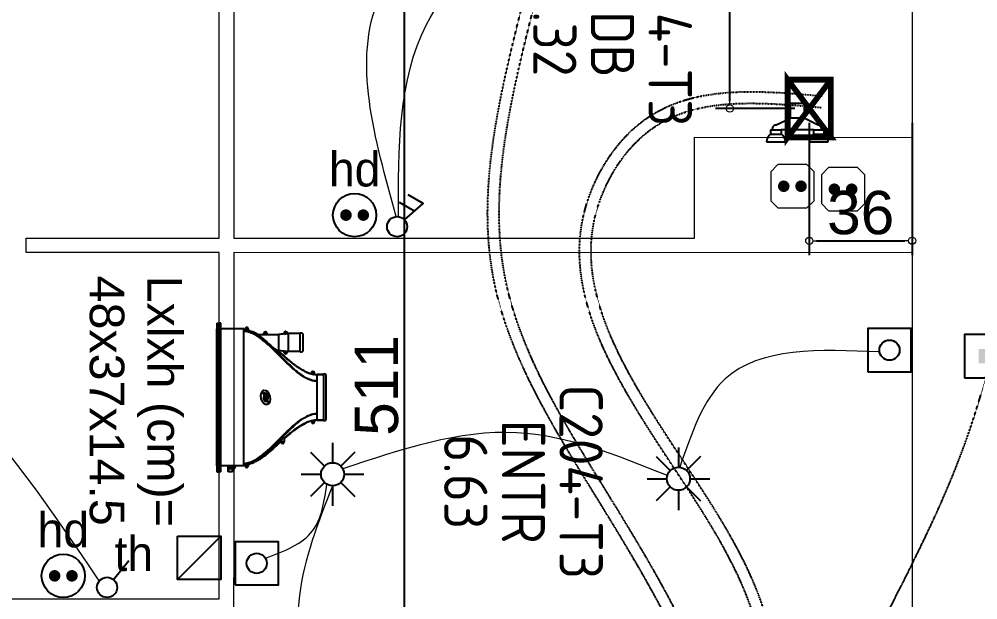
# Model space of a CAD drawing. Header units: millimetres. Extents: x 449410 to 506007, y -379864 to -318775.
# Drawn here: x 464730 to 468054, y -342213 to -340201 of the extents above; entities that cross this region are included whole.
import ezdxf

# ---------------------------------------------------------------- set-up
doc = ezdxf.new("R2010")
doc.units = ezdxf.units.MM
doc.set_wipeout_variables(frame=1)
doc.linetypes.add('prlm_ef', pattern=[0.165, 0.1, -0.065])
doc.layers.add('_GAZELEC-BOITE INCORPO', color=36, linetype='Continuous', lineweight=18)
for name, color, linetype in [('_GAZELEC-EAU CHAUDE', 1, 'Continuous'), ('prlm-CHAUFF', 30, 'Continuous'), ('prlm-EAU-EF', 161, 'Continuous'), ('prlm-ELEC-CFO', 201, 'Continuous'), ('prlm-MOD', 64, 'Continuous')]:
    doc.layers.add(name, color=color, linetype=linetype)
doc.layers.add('prlm-xpoly', color=7, linetype='Continuous', plot=False)
doc.styles.add('Arial', font='arial.ttf')
doc.styles.add('prlm-elec-cfa', font='comic.ttf', dxfattribs={"height": 12})
doc.styles.add('prlm-elec-cfo', font='comic.ttf', dxfattribs={"height": 12})
doc.styles.add('prlm-xpoly', font='isocp.shx', dxfattribs={"height": 15})
doc.styles.get("Standard").update_dxf_attribs({"font": 'arial.ttf'})
doc.dimstyles.new('200', dxfattribs={"dimtxt": 150, "dimasz": 25, "dimexe": 50, "dimexo": 50, "dimgap": 20, "dimtad": 1, "dimdec": 0, "dimlfac": 0.1, "dimdsep": 46, "dimtxsty": 'Arial', "dimblk1": 'DOTBLANK', "dimblk2": 'DOTBLANK', "dimsah": 1, "dimcen": 25, "dimclrd": 5, "dimclre": 5, "dimadec": 0, "dimazin": 0, "dimtfac": 1, "dimtdec": 0, "dimtmove": 0, "dimatfit": 3, "dimldrblk": 'DOTBLANK', "dimfxl": 50, "dimtolj": 1, "dimtzin": 0, "dimarcsym": 0})

# ---------------------------------------------------------------- blocks, each defined once
blk = doc.blocks.new('xi.twintop')
at = {"layer": 'prlm-CHAUFF', "ltscale": 50}
for p, q in [((-8, 35.6), (8, 35.6)), ((-7.9, 36.5), (7.9, 36.5)), ((-7.9, 35.6), (-7.9, 33.5)), ((-7.9, 33.5), (-7.9, 35.6)), ((-5.67, 33.5), (-7.9, 33.5)), ((5.67, 33.5), (-5.67, 33.5)), ((7.9, 33.5), (5.67, 33.5)), ((7.9, 35.6), (7.9, 33.5)), ((7.9, 33.5), (7.9, 35.6)), ((-8.61, 31.95), (-8.61, 32.05)), ((-8.61, 32.05), (-8.51, 32.05)), ((-8.51, 31.95), (-8.61, 31.95)), ((-8.51, 32.16), (-8.41, 32.16)), ((-8.51, 32.05), (-8.51, 32.16)), ((-8.51, 31.84), (-8.51, 31.95)), ((-8.41, 31.84), (-8.51, 31.84)), ((-7.9, 32.5), (-8.46, 32.5)), ((-8.46, 31.5), (-8.16, 31.5)), ((-8.41, 32.16), (-8.41, 32.05)), ((-8.41, 32.05), (-8.3, 32.05)), ((-8.3, 31.95), (-8.41, 31.95)), ((-8.41, 31.95), (-8.41, 31.84)), ((-8.3, 32.05), (-8.3, 31.95)), ((-8.16, 31.5), (-7.95, 32.18)), ((-7.9, 32.5), (-7.95, 32.18)), ((7.95, 32.18), (7.9, 32.5)), ((7.9, 32.5), (8.46, 32.5)), ((8.16, 31.5), (7.95, 32.18)), ((8.46, 31.5), (8.16, 31.5)), ((8.3, 31.95), (8.3, 32.05)), ((8.3, 32.05), (8.41, 32.05)), ((8.41, 31.95), (8.3, 31.95)), ((8.41, 32.16), (8.51, 32.16)), ((8.41, 32.05), (8.41, 32.16)), ((8.41, 31.84), (8.41, 31.95)), ((8.51, 31.84), (8.41, 31.84)), ((8.51, 32.16), (8.51, 32.05)), ((8.51, 32.05), (8.61, 32.05)), ((8.61, 31.95), (8.51, 31.95)), ((8.51, 31.95), (8.51, 31.84)), ((8.61, 32.05), (8.61, 31.95)), ((-15.75, 27.6), (-22.25, 27.6)), ((-22.15, 28.5), (-15.85, 28.5)), ((-22.15, 27.6), (-22.15, 23.5)), ((-22.15, 27.6), (-22.15, 23.5)), ((-15.85, 27.6), (-15.85, 23.5)), ((-15.85, 27.6), (-15.85, 23.5)), ((-9.41, 28.48), (-9.41, 28.48)), ((9.12, 29.02), (9.09, 29.02)), ((9.41, 28.48), (9.38, 28.48)), ((-15.85, 23.5), (-22.15, 23.5)), ((-22.56, 22.55), (-22.45, 22.55)), ((-22.56, 22.45), (-22.56, 22.55)), ((-22.45, 22.45), (-22.56, 22.45)), ((-22.45, 22.66), (-22.35, 22.66)), ((-22.45, 22.55), (-22.45, 22.66)), ((-22.45, 22.34), (-22.45, 22.45)), ((-22.35, 22.34), (-22.45, 22.34)), ((-22.4, 23), (-21.97, 23)), ((-21.85, 22), (-22.4, 22)), ((-22.35, 22.66), (-22.35, 22.55)), ((-22.35, 22.55), (-22.24, 22.55)), ((-22.24, 22.45), (-22.35, 22.45)), ((-22.35, 22.45), (-22.35, 22.34)), ((-22.24, 22.55), (-22.24, 22.45)), ((-21.97, 23), (-21.85, 22.06)), ((-21.85, 22.06), (-21.85, 22)), ((-21.8, 20), (-16.2, 20)), ((-21.8, 16), (-21.8, 20)), ((-21.8, 16), (-21.8, 20)), ((-16.2, 19.84), (-14.13, 22)), ((-14.13, 22), (-16.2, 19.84)), ((-16.2, 19.84), (-16.2, 20)), ((-16.2, 19.84), (-16.2, 20)), ((-16.15, 22.06), (-16.03, 23)), ((-16.15, 22), (-16.15, 22.06)), ((-15.6, 22), (-16.15, 22)), ((-16.03, 23), (-15.6, 23)), ((-15.76, 22.45), (-15.76, 22.55)), ((-15.76, 22.55), (-15.65, 22.55)), ((-15.65, 22.45), (-15.76, 22.45)), ((-15.65, 22.66), (-15.55, 22.66)), ((-15.65, 22.55), (-15.65, 22.66)), ((-15.65, 22.34), (-15.65, 22.45)), ((-15.55, 22.34), (-15.65, 22.34)), ((-15.55, 22.66), (-15.55, 22.55)), ((-15.55, 22.55), (-15.44, 22.55)), ((-15.55, 22.45), (-15.55, 22.34)), ((-15.44, 22.45), (-15.55, 22.45)), ((-15.44, 22.55), (-15.44, 22.45)), ((14.83, 21), (13.83, 22)), ((13.83, 22), (15.44, 22)), ((15.44, 21), (14.83, 21)), ((15.28, 21.45), (15.28, 21.55)), ((15.28, 21.55), (15.39, 21.55)), ((15.39, 21.45), (15.28, 21.45)), ((15.39, 21.66), (15.49, 21.66)), ((15.39, 21.55), (15.39, 21.66)), ((15.39, 21.34), (15.39, 21.45)), ((15.49, 21.34), (15.39, 21.34)), ((15.49, 21.66), (15.49, 21.55)), ((15.49, 21.55), (15.6, 21.55)), ((15.49, 21.45), (15.49, 21.34)), ((15.6, 21.45), (15.49, 21.45)), ((15.6, 21.55), (15.6, 21.45)), ((-22.36, 15.45), (-22.36, 15.55)), ((-22.36, 15.55), (-22.25, 15.55)), ((-22.25, 15.45), (-22.36, 15.45)), ((-22.25, 15.66), (-22.15, 15.66)), ((-22.25, 15.55), (-22.25, 15.66)), ((-22.25, 15.34), (-22.25, 15.45)), ((-22.15, 15.34), (-22.25, 15.34)), ((-22.2, 16), (-21.65, 16)), ((-21.65, 15), (-22.2, 15)), ((-22.15, 15.66), (-22.15, 15.55)), ((-22.15, 15.55), (-22.04, 15.55)), ((-22.15, 15.45), (-22.15, 15.34)), ((-22.04, 15.45), (-22.15, 15.45)), ((-22.04, 15.55), (-22.04, 15.45)), ((-21.8, 12.88), (-21.8, 15)), ((-21.8, 12.88), (-21.8, 15)), ((-21.65, 16), (-21.65, 15)), ((-23.96, 8.95), (-23.96, 9.05)), ((-23.96, 9.05), (-23.85, 9.05)), ((-23.85, 8.95), (-23.96, 8.95)), ((-23.85, 9.16), (-23.75, 9.16)), ((-23.85, 9.05), (-23.85, 9.16)), ((-23.85, 8.84), (-23.85, 8.95)), ((-23.75, 8.84), (-23.85, 8.84)), ((-23.8, 9.5), (-23.19, 9.5)), ((-23.36, 8.5), (-23.8, 8.5)), ((-23.75, 9.16), (-23.75, 9.05)), ((-23.75, 9.05), (-23.64, 9.05)), ((-23.75, 8.95), (-23.75, 8.84)), ((-23.64, 8.95), (-23.75, 8.95)), ((23.7, 8), (-23.7, 8)), ((-23.7, 8), (-23.7, 0)), ((-23.64, 9.05), (-23.64, 8.95)), ((-23.36, 8.42), (-23.36, 8.5)), ((23.19, 9.5), (23.8, 9.5)), ((23.36, 8.42), (23.36, 8.5)), ((23.8, 8.5), (23.36, 8.5)), ((23.64, 8.95), (23.64, 9.05)), ((23.64, 9.05), (23.75, 9.05)), ((23.75, 8.95), (23.64, 8.95)), ((23.7, 8), (23.7, 0)), ((23.75, 9.16), (23.85, 9.16)), ((23.75, 9.05), (23.75, 9.16)), ((23.75, 8.84), (23.75, 8.95)), ((23.85, 8.84), (23.75, 8.84)), ((23.85, 9.16), (23.85, 9.05)), ((23.85, 9.05), (23.96, 9.05)), ((23.85, 8.95), (23.85, 8.84)), ((23.96, 8.95), (23.85, 8.95)), ((23.96, 9.05), (23.96, 8.95)), ((24.18, 4.47), (23.7, 4.81)), ((24.06, 4.42), (23.7, 4.66)), ((24.06, 2.6), (24.06, 4.42)), ((24.64, 4.04), (24.06, 4.42)), ((24.2, 4.46), (24.18, 4.47)), ((24.54, 4.24), (24.2, 4.46)), ((24.35, 4.85), (24.33, 4.89)), ((24.35, 4.36), (24.35, 4.85)), ((24.35, 4.85), (24.36, 4.85)), ((24.41, 4.79), (24.43, 4.83)), ((24.41, 4.79), (24.41, 4.32)), ((25.01, 4.43), (24.41, 4.79)), ((24.43, 4.83), (25.04, 4.47)), ((24.64, 4.04), (24.72, 4.01)), ((24.64, 2.6), (24.64, 4.04)), ((24.72, 4.01), (24.72, 2.65)), ((25.04, 4.47), (25.01, 4.43)), ((25.01, 4.25), (25.01, 4.43)), ((25.02, 4.42), (25.01, 4.43)), ((25.06, 4.46), (25.02, 4.42)), ((25.02, 4.42), (25.02, 4.25)), ((25.28, 4.25), (25.02, 4.42)), ((25.04, 4.47), (25.06, 4.46)), ((25.06, 4.46), (25.39, 4.24)), ((25.71, 2.65), (25.71, 4.01)), ((-25.75, 0), (-25.75, -0.73)), ((25.75, 0), (-25.75, 0)), ((23.7, 2.6), (24.06, 2.6)), ((23.7, 2.57), (23.73, 2.6)), ((23.79, 2.6), (23.88, 2.51)), ((23.88, 2.51), (23.97, 2.6)), ((24.04, 2.6), (24.13, 2.51)), ((24.64, 2.6), (24.06, 2.6)), ((24.13, 2.51), (24.22, 2.6)), ((24.18, 2.56), (24.24, 2.51)), ((24.24, 2.51), (24.3, 2.58)), ((24.28, 2.6), (24.37, 2.51)), ((24.37, 2.51), (24.46, 2.6)), ((24.42, 2.57), (24.48, 2.51)), ((24.48, 2.51), (24.56, 2.58)), ((24.54, 2.6), (24.63, 2.51)), ((24.63, 2.51), (24.72, 2.6)), ((24.72, 2.65), (24.64, 2.6)), ((24.64, 2.6), (24.64, 2.6)), ((25.66, 2.6), (24.64, 2.6)), ((24.7, 2.58), (24.77, 2.51)), ((24.72, 2.65), (25.71, 2.65)), ((24.73, 2.6), (24.82, 2.51)), ((24.77, 2.51), (24.79, 2.53)), ((24.82, 2.51), (24.91, 2.6)), ((24.9, 2.59), (24.98, 2.51)), ((24.98, 2.51), (25.07, 2.6)), ((25.02, 2.54), (25.05, 2.51)), ((25.05, 2.51), (25.09, 2.55)), ((25.06, 2.58), (25.13, 2.51)), ((25.13, 2.51), (25.22, 2.6)), ((25.19, 2.57), (25.25, 2.51)), ((25.25, 2.51), (25.34, 2.6)), ((25.27, 2.53), (25.29, 2.51)), ((25.29, 2.51), (25.32, 2.54)), ((25.31, 2.56), (25.36, 2.51)), ((25.36, 2.51), (25.45, 2.6)), ((25.4, 2.55), (25.44, 2.51)), ((25.44, 2.51), (25.53, 2.6)), ((25.48, 2.54), (25.51, 2.51)), ((25.51, 2.51), (25.6, 2.6)), ((25.53, 2.53), (25.55, 2.51)), ((25.55, 2.51), (25.64, 2.6)), ((25.71, 2.65), (25.66, 2.6)), ((25.66, 2.6), (25.66, 2.6)), ((25.75, 0), (25.75, -0.73)), ((-25.75, -0.81), (-25.75, -0.73)), ((-25.75, -0.73), (25.75, -0.73)), ((-25.75, -1.3), (-25.75, -0.81)), ((25.75, -0.81), (-25.75, -0.81)), ((-25.75, -1.3), (25.75, -1.3)), ((23.75, -0.99), (-23.75, -0.99)), ((-23.75, -1.06), (-23.75, -0.99)), ((-23.55, -0.99), (-23.75, -1.06)), ((-23.75, -1.06), (23.75, -1.06)), ((23.75, -1.11), (-23.75, -1.11)), ((-23.75, -1.16), (-23.75, -1.11)), ((-23.59, -1.11), (-23.75, -1.16)), ((-23.75, -1.16), (23.75, -1.16)), ((23.75, -1.2), (-23.75, -1.2)), ((-23.75, -1.23), (-23.75, -1.2)), ((-23.64, -1.2), (-23.75, -1.23)), ((-23.75, -1.23), (23.75, -1.23)), ((23.75, -1.26), (-23.75, -1.26)), ((-23.75, -1.28), (-23.75, -1.26)), ((-23.68, -1.26), (-23.75, -1.28)), ((-23.75, -1.28), (23.75, -1.28)), ((23.75, -1.29), (-23.75, -1.29)), ((-23.75, -1.3), (-23.75, -1.29)), ((-23.73, -1.29), (-23.75, -1.3)), ((-23.75, -1.3), (23.75, -1.3)), ((23.75, -1.06), (23.55, -0.99)), ((23.75, -1.16), (23.59, -1.11)), ((23.75, -1.23), (23.64, -1.2)), ((23.75, -1.28), (23.68, -1.26)), ((23.75, -1.3), (23.73, -1.29)), ((23.75, -0.99), (23.75, -1.06)), ((23.75, -1.11), (23.75, -1.16)), ((23.75, -1.2), (23.75, -1.23)), ((23.75, -1.26), (23.75, -1.28)), ((23.75, -1.29), (23.75, -1.3)), ((25.75, -0.73), (25.75, -0.81)), ((25.75, -1.3), (25.75, -0.81))]:
    blk.add_line(p, q, dxfattribs=at)
for centre, radius in [((-8.46, 32), 0.3), ((-8.46, 32), 0.25), ((8.46, 32), 0.3), ((8.46, 32), 0.25), ((-22.4, 22.5), 0.3), ((-22.4, 22.5), 0.25), ((-15.6, 22.5), 0.3), ((-15.6, 22.5), 0.25), ((15.44, 21.5), 0.3), ((15.44, 21.5), 0.25), ((-22.2, 15.5), 0.3), ((-22.2, 15.5), 0.25), ((-23.8, 9), 0.3), ((-23.8, 9), 0.25), ((23.8, 9), 0.3), ((23.8, 9), 0.25)]:
    blk.add_circle(centre, radius, dxfattribs=at)
for centre, radius, start, end in [((-6.01, 35.83), 2, 160.5755, 186.7441), ((-6.01, 35.83), 2, 160.5755, 186.7441), ((-15.67, 33.51), 7.77, 352.5456, 359.9423), ((-15.72, 33.51), 7.82, 352.5763, 359.9264), ((-15.07, 33.49), 7.17, 353.9053, 0.1157), ((15.11, 33.49), 7.25, 179.9215, 187.8382), ((6.01, 35.83), 2, 353.2559, 19.4245), ((6.01, 35.83), 2, 353.2559, 19.4245), ((15.67, 33.51), 7.77, 180.0577, 187.4544), ((15.72, 33.51), 7.82, 180.0736, 187.4237), ((-19.51, 34.47), 11.74, 332.3321, 345.441), ((-19.16, 34.32), 11.35, 332.1374, 345.6929), ((-8.46, 32), 0.5, 90, 270), ((-15.07, 33.49), 7.17, 352.0923, 353.5448), ((21.1, 34.98), 13.43, 192.9954, 216.0824), ((19.16, 34.32), 11.35, 194.4106, 207.8626), ((8.46, 32), 0.5, 270, 90), ((-20.26, 27.83), 2, 160.5755, 186.7441), ((-20.26, 27.83), 2, 160.5755, 186.7441), ((-17.74, 27.83), 2, 353.2559, 19.4245), ((-17.74, 27.83), 2, 353.2559, 19.4245), ((-43.13, 48.06), 39, 319.3887, 329.86), ((-43.13, 48.06), 39, 319.3887, 329.8601), ((-26.92, 38.17), 20.01, 331.0483, 332.7983), ((-26.92, 38.17), 20.01, 331.0482, 332.7982), ((26.92, 38.17), 20.01, 207.2018, 208.9518), ((43.13, 48.06), 39, 210.1399, 220.6113), ((43.13, 48.06), 39, 212.5506, 220.6113), ((-22.4, 22.5), 0.5, 90, 270), ((-15.6, 22.5), 0.5, 270, 90), ((-22.51, 30.1), 11.66, 315.9701, 320.4245), ((-22.76, 30.33), 11.99, 316.0326, 320.3619), ((22.51, 30.1), 11.66, 219.5755, 224.0299), ((22.76, 30.33), 11.99, 219.6381, 223.9674), ((15.44, 21.5), 0.5, 270, 90), ((-44.74, 40.05), 35.1, 315.7111, 319.5265), ((-22.2, 15.5), 0.5, 90, 270), ((-2.48, -0.77), 23.65, 136.4099, 144.7501), ((-11.41, 6.64), 12.12, 163.7263, 166.3852), ((-23.8, 9), 0.5, 90, 270), ((23.8, 9), 0.5, 270, 90), ((17.64, -7.23), 13.85, 61.9182, 64.0515), ((17.76, -6.88), 13.43, 62.115, 63.7632), ((18.29, -6.04), 12.5, 61.3177, 61.5903), ((24.75, 5.45), 0.703, 233.033, 242.9325), ((24.72, 5.11), 0.448, 214.6713, 225.4982), ((25.88, 4.92), 0.836, 234.1326, 239.2425), ((18.29, -6.04), 12.5, 53.7494, 55.0637)]:
    blk.add_arc(centre, radius, start, end, dxfattribs=at)
blk.add_ellipse((0, 15.55), major_axis=(2.49, 0.57), ratio=0.600775, dxfattribs=at)
for points, knots in [([(-5.67, 33.5), (-5.67, 33.33), (-5.68, 33.16), (-5.7, 32.82), (-5.72, 32.65), (-5.8, 32.15), (-5.87, 31.82), (-6.05, 31.16), (-6.16, 30.84), (-6.41, 30.21), (-6.55, 29.9), (-7, 29), (-7.34, 28.43), (-8.08, 27.34), (-8.47, 26.81), (-9.69, 25.27), (-10.57, 24.3), (-12.38, 22.39), (-13.32, 21.46), (-15.19, 19.6), (-16.12, 18.67), (-17.95, 16.77), (-18.84, 15.8), (-20.08, 14.27), (-20.47, 13.75), (-21.03, 12.94), (-21.21, 12.66), (-21.55, 12.09), (-21.72, 11.8), (-22.17, 10.91), (-22.43, 10.31), (-22.7, 9.36), (-22.77, 9.03), (-22.86, 8.47), (-22.88, 8.24), (-22.89, 8)], [0, 0, 0, 0, 0.015625, 0.015625, 0.03125, 0.03125, 0.0625, 0.0625, 0.09375, 0.09375, 0.125, 0.125, 0.1875, 0.1875, 0.25, 0.25, 0.375, 0.375, 0.5, 0.5, 0.625, 0.625, 0.75, 0.75, 0.8125, 0.8125, 0.84375, 0.84375, 0.875, 0.875, 0.9375, 0.9375, 0.96875, 0.96875, 0.9907189, 0.9907189, 0.9907189, 0.9907189]), ([(-18.04, 17.26), (-16.85, 18.51), (-15.59, 19.7), (-13.1, 22.1), (-11.85, 23.3), (-10.07, 25.17), (-9.49, 25.81), (-8.39, 27.13), (-7.87, 27.82), (-7.16, 28.91), (-6.93, 29.29), (-6.52, 30.07), (-6.33, 30.48), (-6.02, 31.31), (-5.89, 31.74), (-5.76, 32.39), (-5.73, 32.61), (-5.69, 32.95), (-5.69, 33.06), (-5.67, 33.28), (-5.67, 33.39), (-5.67, 33.5)], [0, 0, 0, 0, 0.25, 0.25, 0.5, 0.5, 0.625, 0.625, 0.75, 0.75, 0.8125, 0.8125, 0.875, 0.875, 0.9375, 0.9375, 0.96875, 0.96875, 0.984375, 0.984375, 1, 1, 1, 1]), ([(5.67, 33.5), (5.67, 33.33), (5.68, 33.16), (5.71, 32.81), (5.73, 32.64), (5.81, 32.14), (5.88, 31.8), (6.08, 31.14), (6.2, 30.82), (6.47, 30.19), (6.62, 29.88), (7.1, 28.98), (7.46, 28.42), (8.23, 27.34), (8.65, 26.82), (9.93, 25.3), (10.84, 24.34), (12.72, 22.46), (13.69, 21.54), (15.61, 19.69), (16.57, 18.77), (18.43, 16.87), (19.34, 15.9), (20.59, 14.36), (20.99, 13.83), (21.55, 13), (21.73, 12.72), (22.07, 12.15), (22.24, 11.85), (22.69, 10.95), (22.94, 10.33), (23.21, 9.37), (23.28, 9.05), (23.36, 8.48), (23.38, 8.24), (23.39, 8)], [0, 0, 0, 0, 0.015625, 0.015625, 0.03125, 0.03125, 0.0625, 0.0625, 0.09375, 0.09375, 0.125, 0.125, 0.1875, 0.1875, 0.25, 0.25, 0.375, 0.375, 0.5, 0.5, 0.625, 0.625, 0.75, 0.75, 0.8125, 0.8125, 0.84375, 0.84375, 0.875, 0.875, 0.9375, 0.9375, 0.96875, 0.96875, 0.9908046, 0.9908046, 0.9908046, 0.9908046]), ([(22.89, 8), (22.88, 8.24), (22.86, 8.47), (22.77, 9.03), (22.7, 9.36), (22.43, 10.31), (22.17, 10.91), (21.72, 11.8), (21.55, 12.09), (21.21, 12.66), (21.03, 12.94), (20.47, 13.75), (20.08, 14.27), (18.84, 15.8), (17.95, 16.77), (16.12, 18.67), (15.18, 19.6), (13.32, 21.46), (12.38, 22.39), (10.57, 24.3), (9.69, 25.27), (8.47, 26.81), (8.08, 27.34), (7.34, 28.43), (7, 29), (6.55, 29.9), (6.41, 30.21), (6.16, 30.84), (6.05, 31.16), (5.87, 31.82), (5.79, 32.15), (5.72, 32.65), (5.7, 32.82), (5.68, 33.16), (5.67, 33.33), (5.67, 33.5)], [0.0092808, 0.0092808, 0.0092808, 0.0092808, 0.03125, 0.03125, 0.0625, 0.0625, 0.125, 0.125, 0.15625, 0.15625, 0.1875, 0.1875, 0.25, 0.25, 0.375, 0.375, 0.5, 0.5, 0.625, 0.625, 0.75, 0.75, 0.8125, 0.8125, 0.875, 0.875, 0.90625, 0.90625, 0.9375, 0.9375, 0.96875, 0.96875, 0.984375, 0.984375, 1, 1, 1, 1]), ([(-8.9, 29.46), (-9.06, 29.12), (-9.43, 28.41), (-10.08, 27.35), (-10.83, 26.27), (-11.65, 25.18), (-12.54, 24.1), (-13.65, 22.81), (-14.86, 21.46), (-15.81, 20.43), (-16.2, 20)], [0.1568082, 0.1568082, 0.1568082, 0.1568082, 0.2305418, 0.3149874, 0.4025619, 0.4929385, 0.5856877, 0.6803551, 0.8317746, 0.9509578, 0.9509578, 0.9509578, 0.9509578]), ([(14.38, 22), (14.06, 22.36), (13.37, 23.14), (12.33, 24.35), (11.38, 25.54), (10.58, 26.62), (9.93, 27.59), (9.37, 28.52), (9.05, 29.15), (8.91, 29.44)], [0.5730592, 0.5730592, 0.5730592, 0.5730592, 0.626259, 0.6884084, 0.7489718, 0.7930827, 0.8358988, 0.8773199, 0.9123747, 0.9123747, 0.9123747, 0.9123747]), ([(23.19, 9.5), (23.12, 9.79), (23.04, 10.07), (22.86, 10.64), (22.75, 10.92), (22.41, 11.74), (22.14, 12.27), (21.56, 13.3), (21.24, 13.8), (20.57, 14.77), (20.21, 15.25), (19.11, 16.65), (18.33, 17.54), (16.73, 19.29), (15.91, 20.15), (15.09, 21)], [0, 0, 0, 0, 0.0625, 0.0625, 0.125, 0.125, 0.25, 0.25, 0.375, 0.375, 0.5, 0.5, 0.75, 0.75, 1, 1, 1, 1]), ([(21.4, 13.55), (21.3, 13.71), (20.98, 14.2), (20.41, 15.02), (19.67, 15.99), (18.88, 16.96), (17.95, 18.04), (16.9, 19.22), (15.98, 20.24), (15.44, 20.84), (15.29, 21)], [0.1694223, 0.1694223, 0.1694223, 0.1694223, 0.1906001, 0.2339285, 0.2787061, 0.3247019, 0.3716424, 0.4351709, 0.4991397, 0.523565, 0.523565, 0.523565, 0.523565]), ([(-18.04, 17.26), (-17.81, 17.52), (-17.58, 17.79), (-17.17, 18.3), (-16.98, 18.55), (-16.64, 19.03), (-16.49, 19.25), (-16.32, 19.53), (-16.28, 19.62), (-16.22, 19.76), (-16.2, 19.81), (-16.2, 19.84)], [0, 0, 0, 0, 0.25, 0.25, 0.5, 0.5, 0.75, 0.75, 0.875, 0.875, 1, 1, 1, 1]), ([(-23.39, 8), (-23.38, 8.28), (-23.35, 8.55), (-23.25, 9.19), (-23.16, 9.55), (-22.84, 10.61), (-22.54, 11.29), (-21.83, 12.6), (-21.42, 13.22), (-20.56, 14.41), (-20.09, 14.98), (-19.62, 15.54)], [0.0331631, 0.0331631, 0.0331631, 0.0331631, 0.125, 0.125, 0.25, 0.25, 0.5, 0.5, 0.75, 0.75, 1, 1, 1, 1]), ([(-1.94, 14.63), (-1.21, 15.35), (-0.84, 15.44), (-0.45, 15.4), (0.16, 15.33), (0.81, 14.93), (1.54, 15.51)], [0, 0, 0, 0, 0.389075, 0.389075, 0.389075, 1, 1, 1, 1]), ([(-1.63, 15.67), (-0.9, 16.39), (-0.53, 16.49), (-0.14, 16.44), (0.47, 16.38), (1.12, 15.98), (1.85, 16.55)], [0, 0, 0, 0, 0.389075, 0.389075, 0.389075, 1, 1, 1, 1]), ([(-23.19, 9.5), (-23.12, 9.8), (-23.04, 10.09), (-22.9, 10.53), (-22.84, 10.67), (-22.74, 10.96), (-22.68, 11.1), (-22.5, 11.53), (-22.37, 11.8), (-22.1, 12.35), (-21.95, 12.61), (-21.8, 12.88)], [0, 0, 0, 0, 0.25, 0.25, 0.375, 0.375, 0.5, 0.5, 0.75, 0.75, 1, 1, 1, 1]), ([(-21.8, 12.88), (-21.96, 12.6), (-22.11, 12.32), (-22.4, 11.74), (-22.54, 11.45), (-22.78, 10.85), (-22.89, 10.55), (-23.01, 10.17), (-23.03, 10.1), (-23.05, 10.03)], [0, 0, 0, 0, 0.25, 0.25, 0.5, 0.5, 0.75, 0.75, 0.8062429, 0.8062429, 0.8062429, 0.8062429]), ([(24.24, 4.96), (24.23, 4.96), (24.23, 4.96), (24.22, 4.97), (24.2, 4.97), (24.19, 4.97), (24.18, 4.98), (24.16, 4.98), (24.15, 4.98), (24.13, 4.99), (24.11, 4.99), (24.09, 4.99), (24.08, 4.99), (24.05, 4.99), (24.02, 4.99), (23.98, 4.99), (23.93, 4.98), (23.89, 4.98), (23.84, 4.97), (23.78, 4.96), (23.74, 4.95), (23.71, 4.95), (23.7, 4.94)], [0.1059402, 0.1059402, 0.1059402, 0.1059402, 0.1359504, 0.1694868, 0.202886, 0.2361704, 0.2693627, 0.3024859, 0.3355633, 0.3686184, 0.401675, 0.434757, 0.4678887, 0.5010941, 0.5629781, 0.6246926, 0.6863942, 0.7482374, 0.8103737, 0.8729511, 0.9361135, 0.9654522, 0.9654522, 0.9654522, 0.9654522]), ([(23.7, 4.91), (23.71, 4.91), (23.72, 4.91), (23.74, 4.92), (23.78, 4.92), (23.81, 4.93), (23.83, 4.93), (23.86, 4.94), (23.89, 4.94), (23.92, 4.95), (23.94, 4.95), (23.97, 4.95), (23.99, 4.96), (24.02, 4.96), (24.04, 4.96), (24.06, 4.96), (24.08, 4.96), (24.11, 4.96), (24.14, 4.96), (24.18, 4.96), (24.21, 4.95), (24.24, 4.95), (24.26, 4.94), (24.28, 4.93), (24.3, 4.92), (24.32, 4.91), (24.33, 4.9), (24.33, 4.89)], [0.053874, 0.053874, 0.053874, 0.053874, 0.0607104, 0.0907643, 0.1206402, 0.1503557, 0.1799287, 0.2093776, 0.238721, 0.2679778, 0.2971672, 0.3263086, 0.3554219, 0.3845269, 0.4136437, 0.4427926, 0.4719939, 0.5012681, 0.5562327, 0.6110034, 0.6657154, 0.7205017, 0.7754929, 0.8308166, 0.8865967, 0.9429527, 1, 1, 1, 1]), ([(24.35, 4.85), (24.35, 4.86), (24.35, 4.86), (24.34, 4.87), (24.33, 4.88), (24.32, 4.88), (24.31, 4.89), (24.3, 4.89), (24.29, 4.9), (24.28, 4.9), (24.26, 4.91), (24.25, 4.91), (24.23, 4.91), (24.22, 4.92), (24.2, 4.92), (24.18, 4.92), (24.17, 4.92), (24.15, 4.92), (24.12, 4.92), (24.09, 4.92), (24.05, 4.92), (24, 4.92), (23.95, 4.91), (23.9, 4.9), (23.85, 4.89), (23.79, 4.88), (23.74, 4.87), (23.71, 4.86), (23.7, 4.86)], [0, 0, 0, 0, 0.0300773, 0.0600539, 0.0899314, 0.1197114, 0.1493956, 0.1789856, 0.2084831, 0.2378898, 0.2672073, 0.2964374, 0.3255817, 0.3546421, 0.3836203, 0.4125181, 0.4413372, 0.4700795, 0.4987468, 0.5532579, 0.6080368, 0.6630958, 0.7184471, 0.7741027, 0.8300742, 0.8863734, 0.9430116, 0.9677174, 0.9677174, 0.9677174, 0.9677174]), ([(24.65, 4.2), (24.65, 4.2), (24.64, 4.2), (24.64, 4.2), (24.63, 4.2), (24.63, 4.2), (24.62, 4.2), (24.61, 4.21), (24.6, 4.21), (24.59, 4.21), (24.58, 4.22), (24.55, 4.23), (24.54, 4.24), (24.54, 4.24)], [0, 0, 0, 0, 0.061789, 0.122374, 0.182441, 0.242697, 0.303842, 0.366548, 0.43144, 0.49908, 0.668346, 0.832646, 1, 1, 1, 1]), ([(25.45, 4.21), (25.44, 4.21), (25.44, 4.22), (25.43, 4.22), (25.41, 4.23), (25.4, 4.23), (25.39, 4.24), (25.37, 4.24), (25.36, 4.25), (25.34, 4.25), (25.32, 4.25), (25.3, 4.26), (25.29, 4.26), (25.27, 4.26), (25.24, 4.26), (25.22, 4.26), (25.2, 4.26), (25.17, 4.26), (25.13, 4.26), (25.08, 4.26), (25.03, 4.26), (24.97, 4.25), (24.91, 4.24), (24.85, 4.24), (24.79, 4.23), (24.72, 4.21), (24.67, 4.21), (24.65, 4.2)], [0.0304712, 0.0304712, 0.0304712, 0.0304712, 0.0599457, 0.0897682, 0.1195016, 0.1491541, 0.1787343, 0.2082505, 0.2377114, 0.2671256, 0.2965018, 0.3258487, 0.355175, 0.3844897, 0.4138015, 0.4431194, 0.4724522, 0.5018089, 0.5568669, 0.611863, 0.6668562, 0.7219052, 0.7770682, 0.8324028, 0.8879658, 0.9438132, 1, 1, 1, 1]), ([(25.71, 4.01), (25.69, 4.04), (25.65, 4.06), (25.55, 4.09), (25.48, 4.1), (25.35, 4.1), (25.31, 4.1), (25.21, 4.09), (25.16, 4.09), (24.98, 4.06), (24.86, 4.04), (24.72, 4.01)], [0, 0, 0, 0, 0.25, 0.25, 0.5, 0.5, 0.625, 0.625, 0.75, 0.75, 1, 1, 1, 1])]:
    blk.add_open_spline(points, degree=3, knots=knots, dxfattribs=at)
for points in [[(-22.15, 23.5), (-22.15, 23.33), (-22.14, 23.17), (-22.13, 23)], [(-22.15, 23.5), (-22.15, 23.33), (-22.14, 23.17), (-22.13, 23)], [(-15.85, 23.5), (-15.85, 23.33), (-15.86, 23.17), (-15.87, 23)], [(-15.85, 23.5), (-15.85, 23.33), (-15.86, 23.17), (-15.87, 23)], [(-22.01, 22), (-21.91, 21.33), (-21.8, 20.67), (-21.8, 20)], [(-22.01, 22), (-21.91, 21.33), (-21.8, 20.67), (-21.8, 20)], [(-15.99, 22), (-16.09, 21.33), (-16.2, 20.67), (-16.2, 20)], [(-15.99, 22), (-16.09, 21.33), (-16.2, 20.67), (-16.2, 20)], [(-0.55, 15.04), (-0.94, 15.09), (-1.32, 14.99), (-1.94, 14.63)], [(-1.78, 15.16), (-1.06, 15.88), (-0.68, 15.97), (-0.29, 15.93)], [(-0.39, 15.58), (-0.78, 15.62), (-1.16, 15.52), (-1.78, 15.16)], [(-0.23, 16.09), (-0.63, 16.13), (-1.01, 16.03), (-1.63, 15.67)], [(1.54, 15.51), (0.72, 14.57), (0.07, 14.98), (-0.55, 15.04)], [(1.7, 16.04), (0.88, 15.1), (0.23, 15.51), (-0.39, 15.58)], [(-0.29, 15.93), (0.32, 15.87), (0.96, 15.47), (1.7, 16.04)], [(1.85, 16.55), (1.03, 15.62), (0.38, 16.02), (-0.23, 16.09)], [(-23.19, 9.5), (-23.26, 9.17), (-23.32, 8.84), (-23.36, 8.5)], [(23.36, 8.5), (23.32, 8.84), (23.26, 9.17), (23.19, 9.5)]]:
    blk.add_open_spline(points, degree=3, dxfattribs=at)
at = {"layer": 'prlm-CHAUFF', "ltscale": 50, "insert": (-42.19, -13.41), "char_height": 12, "width": 139.7925, "attachment_point": 1}
blk.add_mtext('Lxlxh (cm)= 48x37x14.5', dxfattribs=at)
blk = doc.blocks.new('xi.th-ch')
at = {"layer": 'prlm-CHAUFF', "color": 0, "linetype": 'ByBlock', "lineweight": -2, "flags": 128}
blk.add_lwpolyline([(-7.5, 7.5), (7.5, 7.5), (7.5, -7.5), (-7.5, -7.5)], close=True, dxfattribs=at)
at = {"layer": 'prlm-CHAUFF', "color": 0}
blk.add_lwpolyline([(-7.5, -7.5), (7.5, 7.5)], dxfattribs=at)
blk = doc.blocks.new('xi.PCHD')
at = {"color": 0, "lineweight": 5}
blk.add_wipeout([(-7.5, -7.5), (7.5, -7.5), (7.5, 7.5), (-7.5, 7.5)], dxfattribs=at).dxf.layer = 'prlm-ELEC-CFO'
at = {"layer": 'prlm-ELEC-CFO', "color": 0, "linetype": 'ByBlock', "lineweight": 5, "const_width": 2}
for points in [[(-4, 0, 1), (-2, 0, 1)], [(2, 0, 1), (4, 0, 1)]]:
    blk.add_lwpolyline(points, format="xyb", close=True, dxfattribs=at)
at = {"layer": 'prlm-ELEC-CFO', "color": 0, "linetype": 'ByBlock', "lineweight": -2}
blk.add_circle((0, 0), 7.5, dxfattribs=at)
blk = doc.blocks.new('xi.DA')
at = {"layer": 'prlm-ELEC-CFO', "color": 0}
for points in [[(0.61, -1.67), (7.04, 4.05), (1.81, 7.01)], [(4.05, 1.39), (-1.17, 4.34)]]:
    blk.add_lwpolyline(points, dxfattribs=at)
blk.add_circle((-2, -4), 3.5, dxfattribs=at)
blk = doc.blocks.new('xi.dchrob')
at = {"layer": 'prlm-MOD', "color": 161}
for p, q in [((8.16, -2.3), (8.16, 2.3)), ((13.38, 1.16), (13.38, -1.16))]:
    blk.add_line(p, q, dxfattribs=at)
for points in [[(0, 10.66), (0, 4.16)], [(5.77, 7.56), (8.16, 2.38)], [(4.19, -5.66), (4.19, 5.66)], [(5.77, -7.26), (8.16, -2.37)], [(0, -4.16), (0, -10.66)]]:
    blk.add_lwpolyline(points, dxfattribs=at)
for points in [[(2.5, 9.16), (4.19, 9.16), (4.19, 5.66), (2.5, 5.66)], [(13.38, -2.37), (8.16, -2.37), (8.16, 2.38), (13.38, 2.38)], [(2.5, -5.66), (4.19, -5.66), (4.19, -9.16), (2.5, -9.16)]]:
    blk.add_lwpolyline(points, close=True, dxfattribs=at)
for centre, radius, start, end in [((0, 7.41), 3.25, 32.579, 90), ((4.65, 7.56), 1.13, 0, 114.0743), ((0, 7.41), 3.25, 270, 327.421), ((0, -7.41), 3.25, 32.579, 90), ((0, -7.41), 3.25, 270, 327.421), ((4.65, -7.26), 1.13, 245.9257, 360)]:
    blk.add_arc(centre, radius, start, end, dxfattribs=at)
blk = doc.blocks.new('xi.PCGTL')
at = {"layer": 'prlm-ELEC-CFO', "color": 0, "lineweight": 0}
blk.add_lwpolyline([(-7.5, -5), (-5, -7.5), (5, -7.5), (7.5, -5), (7.5, 5), (5, 7.5), (-5, 7.5), (-7.5, 5)], close=True, dxfattribs=at)
at = {"layer": 'prlm-ELEC-CFO', "color": 0, "linetype": 'ByBlock', "lineweight": 5, "const_width": 2}
for points in [[(-4, 0, 1), (-2, 0, 1)], [(2, 0, 1), (4, 0, 1)]]:
    blk.add_lwpolyline(points, format="xyb", close=True, dxfattribs=at)
blk = doc.blocks.new('xi.BSO')
at = {"layer": 'prlm-ELEC-CFO', "lineweight": 5}
blk.add_hatch(color=0, dxfattribs=at).paths.add_polyline_path([(-2.5, -2.5), (2.5, -2.5), (2.5, 2.5), (-2.5, 2.5)])
at = {"layer": 'prlm-ELEC-CFO', "color": 0, "flags": 128}
blk.add_lwpolyline([(-7.5, -7.5), (7.5, -7.5), (7.5, 7.5), (-7.5, 7.5)], close=True, dxfattribs=at)
blk = doc.blocks.new('xi.BP')
at = {"layer": 'prlm-ELEC-CFO', "color": 0, "flags": 128}
blk.add_lwpolyline([(-7.5, -7.5), (7.5, -7.5), (7.5, 7.5), (-7.5, 7.5)], close=True, dxfattribs=at)
at = {"layer": 'prlm-ELEC-CFO', "color": 0}
blk.add_circle((0, 0), 3.5, dxfattribs=at)
blk = doc.blocks.new('xi.SPOT')
at = {"color": 0, "lineweight": 5}
blk.add_wipeout([(-4, 0), (-2.83, -2.83), (0, -4), (2.83, -2.83), (4, 0), (2.83, 2.83), (0, 4), (-2.83, 2.83)], dxfattribs=at).dxf.layer = 'prlm-ELEC-CFO'
at = {"layer": 'prlm-ELEC-CFO', "color": 0, "linetype": 'ByBlock', "lineweight": -2, "flags": 128}
for points in [[(0, 10.88), (0, 4)], [(-7.69, 7.69), (-2.83, 2.83)], [(7.69, 7.69), (2.83, 2.83)], [(-10.88, 0), (-4, 0)], [(4, 0), (10.88, 0)], [(-2.83, -2.83), (-7.69, -7.69)], [(2.83, -2.83), (7.69, -7.69)], [(0, -4), (0, -10.88)]]:
    blk.add_lwpolyline(points, dxfattribs=at)
at = {"layer": 'prlm-ELEC-CFO', "color": 0, "linetype": 'ByBlock', "lineweight": -2}
blk.add_circle((0, 0), 4, dxfattribs=at)
blk = doc.blocks.new('xi.SA')
at = {"layer": 'prlm-ELEC-CFO', "color": 0}
blk.add_lwpolyline([(0.2, -1.28), (5.5, 5.28)], dxfattribs=at)
blk.add_circle((-2, -4), 3.5, dxfattribs=at)
blk = doc.blocks.new('_DOTBLANK')
at = {"color": 0, "linetype": 'ByBlock'}
blk.add_line((-0.5, 0), (-1, 0), dxfattribs=at)
blk.add_circle((0, 0), 0.5, dxfattribs=at)
blk = doc.blocks.new('*D144')
at = {"layer": '_GAZELEC-BOITE INCORPO', "color": 5, "lineweight": -2, "transparency": 16777216}
for p, q in [((466971.8, -338914.9), (466016.4, -338914.9)), ((466066.4, -343999.3), (466066.4, -338939.9)), ((466972.1, -344024.3), (466016.4, -344024.3))]:
    blk.add_line(p, q, dxfattribs=at)
at = {"layer": '_GAZELEC-BOITE INCORPO', "color": 5, "lineweight": -2, "transparency": 16777216, "xscale": 25, "yscale": 25, "zscale": 25}
for p, rotation in [((466066.4, -338914.9), 90), ((466066.4, -344024.3), 270)]:
    blk.add_blockref('_DOTBLANK', p, dxfattribs=dict(at, rotation=rotation))
at = {"layer": '_GAZELEC-BOITE INCORPO', "color": 0, "transparency": 16777216, "insert": (465969.9, -341469.6), "char_height": 150, "attachment_point": 5, "rotation": 90, "style": 'Arial'}
blk.add_mtext('\\A1;511', dxfattribs=at)
blk = doc.blocks.new('*D147')
at = {"layer": '_GAZELEC-BOITE INCORPO', "color": 5, "lineweight": -2, "transparency": 16777216}
for p, q in [((467419.7, -338910.4), (467144.3, -338910.4)), ((467194.3, -340485), (467194.3, -338935.4)), ((467419.8, -340510), (467144.3, -340510))]:
    blk.add_line(p, q, dxfattribs=at)
at = {"layer": '_GAZELEC-BOITE INCORPO', "color": 5, "lineweight": -2, "transparency": 16777216, "xscale": 25, "yscale": 25, "zscale": 25}
for p, rotation in [((467194.3, -338910.4), 90), ((467194.3, -340510), 270)]:
    blk.add_blockref('_DOTBLANK', p, dxfattribs=dict(at, rotation=rotation))
at = {"layer": '_GAZELEC-BOITE INCORPO', "color": 0, "transparency": 16777216, "insert": (467097.7, -339710.2), "char_height": 150, "attachment_point": 5, "rotation": 90, "style": 'Arial'}
blk.add_mtext('\\A1;160', dxfattribs=at)
blk = doc.blocks.new('*D148')
at = {"layer": '_GAZELEC-BOITE INCORPO', "color": 5, "lineweight": -2, "transparency": 16777216}
for p, q in [((467469.8, -340560), (467469.8, -341018.3)), ((467826.5, -340560), (467826.5, -341018.3)), ((467494.8, -340968.3), (467801.5, -340968.3))]:
    blk.add_line(p, q, dxfattribs=at)
at = {"layer": '_GAZELEC-BOITE INCORPO', "color": 5, "lineweight": -2, "transparency": 16777216, "xscale": 25, "yscale": 25, "zscale": 25, "rotation": 180}
blk.add_blockref('_DOTBLANK', (467469.8, -340968.3), dxfattribs=at)
at = {"layer": '_GAZELEC-BOITE INCORPO', "color": 5, "lineweight": -2, "transparency": 16777216, "xscale": 25, "yscale": 25, "zscale": 25}
blk.add_blockref('_DOTBLANK', (467826.5, -340968.3), dxfattribs=at)
at = {"layer": '_GAZELEC-BOITE INCORPO', "color": 0, "transparency": 16777216, "insert": (467648.1, -340871.7), "char_height": 150, "attachment_point": 5, "style": 'Arial'}
blk.add_mtext('\\A1;36', dxfattribs=at)

msp = doc.modelspace()

# ---------------------------------------------------------------- linework, layer by layer
at = {"layer": '_GAZELEC-BOITE INCORPO', "const_width": 20}
msp.add_lwpolyline([(467494.805, -340610.038), (467544.805, -340610.034), (467544.789, -340410.041), (467394.789, -340410.046), (467394.805, -340610.046), (467544.805, -340610.034), (467394.789, -340410.046), (467394.811, -340610.046), (467544.789, -340410.041)], dxfattribs=at)
at = {"layer": 'prlm-EAU-EF', "linetype": 'prlm_ef'}
for points in [[(467215.275, -354747.863), (467281.088, -354013.556), (467638.69, -353237.754), (467984.169, -352507.312), (468206.797, -351637.525), (468249.218, -351117.958), (468249.218, -350416.061), (468249.218, -348770.388), (468249.218, -345558.8), (468249.218, -342464.832), (468249.218, -339553.47), (468249.218, -339286.21), (468249.218, -339052.549), (468655.486, -338120.599), (469250.935, -337876.048), (469559.979, -337842.353)], [(467252.45, -344209.23), (467265.291, -343812.401), (467545.453, -342664.155), (467980.131, -341748.974), (468170.518, -340918.916), (468170.518, -340254.431), (468170.518, -339682.632), (468170.518, -339110.656), (468274.886, -338570.628), (468625.865, -338067.077), (469180.747, -337848.816), (469570.42, -337818.233)]]:
    msp.add_spline(points, degree=3, dxfattribs=at)
at = {"layer": 'prlm-ELEC-CFO', "lineweight": 13}
for points in [[(466045.481, -340884.837), (466142.448, -340219.006), (466410.803, -339887.348)], [(467713.528, -341353.292), (467177.708, -341447.269), (467020.431, -341753.233)], [(466977.609, -341782.059), (466455.009, -341633.51), (465852.076, -341758.852)], [(465583.967, -342068.506), (465747.584, -341973.194), (465796.725, -341812.205)], [(465816.721, -341817.562), (465701.588, -342197.822), (465847.606, -342920.847)]]:
    msp.add_spline(points, degree=3, dxfattribs=at)
at = {"layer": 'prlm-xpoly', "lineweight": 0}
for points in [[(460982.802, -339343.424), (460942.802, -339343.424), (460942.802, -341243.424), (460982.802, -341243.424), (460982.802, -342209.645), (465423.678, -342209.44), (465423.731, -341009.225), (464753.731, -341009.44), (464753.731, -340959.44), (465423.708, -340959.44), (465423.731, -338914.272), (460982.802, -338914.271)], [(467828.002, -338914.272), (465879.878, -338914.272), (465879.878, -339478.892), (465473.731, -339478.892), (465473.731, -340959.244), (467071.938, -340959.863), (467071.938, -340609.863), (467828.002, -340610.195)], [(467828.002, -341009.921), (465473.731, -341009.389), (465473.717, -343259.626), (464804.053, -343259.626), (464804.053, -344738.832), (465473.721, -344738.832), (465473.841, -344788.832), (466374.522, -344788.832), (466374.636, -342547.849), (467828.001, -342547.832)]]:
    msp.add_lwpolyline(points, close=True, dxfattribs=at)

# ---------------------------------------------------------------- block references
at = {"layer": 'prlm-CHAUFF', "ltscale": 50, "xscale": 10, "yscale": 10, "zscale": 10, "rotation": 269.9999999999983}
msp.add_blockref('xi.twintop', (465428.784, -341511.097), dxfattribs=at)
at = {"layer": 'prlm-CHAUFF', "xscale": 10, "yscale": 10, "zscale": 10}
msp.add_blockref('xi.th-ch', (465353.768, -342067.281), dxfattribs=at)
at = {"layer": 'prlm-ELEC-CFO', "xscale": 10, "yscale": 10, "zscale": 10}
for name, p in [('xi.PCGTL', (467411.223, -340779.467)), ('xi.PCGTL', (467586.817, -340789.79)), ('xi.BP', (467748.002, -341347.246)), ('xi.BSO', (468082.613, -341367.908)), ('xi.BP', (465553.724, -342086.123))]:
    msp.add_blockref(name, p, dxfattribs=at)
at = {"layer": 'prlm-MOD', "xscale": 10, "yscale": 10, "zscale": 10, "rotation": 89.99999999999922}
msp.add_blockref('xi.dchrob', (467428.429, -340625.652), dxfattribs=at)

# ---------------------------------------------------------------- texts
at = {"layer": 'prlm-xpoly', "lineweight": 20, "char_height": 150, "attachment_point": 5, "rotation": 269.999993, "line_spacing_factor": 0.8, "style": 'prlm-xpoly'}
for s, insert in [('C204-T3\\PSDB\\P4.32', (466787.364, -340234.846)), ('C204-T3\\PENTR\\P6.63', (466478.46, -341803.242))]:
    msp.add_mtext(s, dxfattribs=dict(at, insert=insert))

# ---------------------------------------------------------------- dimensions: what is measured, and where the dimension line sits
at = {"layer": '_GAZELEC-BOITE INCORPO'}
dim = msp.add_linear_dim(base=(467194.314, -338910.416), p1=(467469.8, -340510.044), p2=(467469.7, -338910.416), angle=90, dimstyle='200', dxfattribs=at)
dim.commit()
dim.dimension.update_dxf_attribs({"geometry": '*D147', "text_midpoint": (467097.728, -339710.23)})
dim = msp.add_linear_dim(base=(467826.468, -340968.315), p1=(467469.797, -340510.04), p2=(467826.468, -340510.018), dimstyle='200', dxfattribs=at)
dim.commit()
dim.dimension.update_dxf_attribs({"geometry": '*D148', "text_midpoint": (467648.133, -340871.678)})

# ---------------------------------------------------------------- next in the draw order: block references
at = {"layer": 'prlm-ELEC-CFO', "xscale": 10, "yscale": 10, "zscale": 10}
for p in [(465816.721, -341777.562), (467016.085, -341792.996)]:
    msp.add_blockref('xi.SPOT', p, dxfattribs=at)

# ---------------------------------------------------------------- next in the draw order: texts
at = {"layer": 'prlm-CHAUFF', "lineweight": 20, "insert": (465127.404, -342053.246), "char_height": 120, "attachment_point": 5, "line_spacing_factor": 0.8, "style": 'prlm-elec-cfa', "bg_fill": 3, "box_fill_scale": 1.1, "bg_fill_color": 256, "bg_fill_transparency": 0}
msp.add_mtext('th', dxfattribs=at)
at = {"layer": 'prlm-ELEC-CFO', "lineweight": 20, "char_height": 120, "attachment_point": 5, "line_spacing_factor": 0.8, "style": 'prlm-elec-cfo', "bg_fill": 3, "box_fill_scale": 1.1, "bg_fill_color": 256, "bg_fill_transparency": 0}
for insert in [(465893.22, -340721.085), (464882.882, -341971.144)]:
    msp.add_mtext('hd', dxfattribs=dict(at, insert=insert))

# ---------------------------------------------------------------- next in the draw order: linework, layer by layer
at = {"layer": '_GAZELEC-EAU CHAUDE', "linetype": 'prlm_ef'}
for points, knots in [([(467201.663, -344190.945), (467201.737, -344126.992), (467201.81, -344063.057), (467201.784, -343964.289), (467201.747, -343929.401), (467201.544, -343839.585), (467201.31, -343784.62), (467201.287, -343710.373), (467201.307, -343691.289), (467201.423, -343654.137), (467201.515, -343636.073), (467201.929, -343581.768), (467202.394, -343545.499), (467203.364, -343472.955), (467203.87, -343436.677), (467204.943, -343328.212), (467205.073, -343256.17), (467201.551, -343113.374), (467197.899, -343042.622), (467185.357, -342914.395), (467177.393, -342856.601), (467163.88, -342786.463), (467161.139, -342773.147), (467155.961, -342749.605), (467153.593, -342739.356), (467148.638, -342718.903), (467146.054, -342708.702), (467137.989, -342678.171), (467132.195, -342657.915), (467113.64, -342597.406), (467099.705, -342557.416), (467059.086, -342451.967), (467030.032, -342386.99), (466966.349, -342257.935), (466931.721, -342193.86), (466858.837, -342066.011), (466820.583, -342002.238), (466767.548, -341915.473), (466753.487, -341892.622), (466725.243, -341846.84), (466711.056, -341823.9), (466668.571, -341754.901), (466640.348, -341708.665), (466585.555, -341615.534), (466558.983, -341568.639), (466508.959, -341473.977), (466485.506, -341426.209), (466443.218, -341329.565), (466424.382, -341280.687), (466403.227, -341214.119), (466398.183, -341197.016), (466389.676, -341165.559), (466386.091, -341151.23), (466380.963, -341128.814), (466379.217, -341120.767), (466374.265, -341096.571), (466371.349, -341080.401), (466363.215, -341028.707), (466359.387, -340993.052), (466354.816, -340921.488), (466354.073, -340885.58), (466355.56, -340794.17), (466359.606, -340738.535), (466372.461, -340626.939), (466381.271, -340570.978), (466402.174, -340458.841), (466414.267, -340402.666), (466440.293, -340290.217), (466454.225, -340233.944), (466482.507, -340121.436), (466496.856, -340065.201), (466524.567, -339952.923), (466537.929, -339896.88), (466562.276, -339785.161), (466573.262, -339729.485), (466585.609, -339654.455), (466588.605, -339634.86), (466595.782, -339583.481), (466599.536, -339551.674), (466605.853, -339488.057), (466608.416, -339456.25), (466614.6, -339360.809), (466616.717, -339297.153), (466618.46, -339169.673), (466618.086, -339105.849), (466616.731, -339003.482), (466616.052, -338965.025), (466615.372, -338926.51)], [0, 0, 0, 0, 191.71603054, 191.71603054, 296.53176831, 296.53176831, 461.81332825, 461.81332825, 518.89117429, 518.89117429, 572.72231304, 572.72231304, 680.38459053, 680.38459053, 788.04686803, 788.04686803, 1002.71573551, 1002.71573551, 1217.38460299, 1217.38460299, 1397.89770947, 1397.89770947, 1440.42342665, 1440.42342665, 1473.42399484, 1473.42399484, 1506.42456303, 1506.42456303, 1572.42569942, 1572.42569942, 1704.42797218, 1704.42797218, 1922.91314838, 1922.91314838, 2141.39832458, 2141.39832458, 2359.88350078, 2359.88350078, 2437.91479267, 2437.91479267, 2515.94608457, 2515.94608457, 2672.00866836, 2672.00866836, 2828.07125215, 2828.07125215, 2984.13383594, 2984.13383594, 3140.19641973, 3140.19641973, 3193.82184405, 3193.82184405, 3238.35839023, 3238.35839023, 3263.21169269, 3263.21169269, 3312.91829759, 3312.91829759, 3421.77996449, 3421.77996449, 3530.64163138, 3530.64163138, 3698.1387688, 3698.1387688, 3865.63590621, 3865.63590621, 4033.13304363, 4033.13304363, 4200.63018104, 4200.63018104, 4368.12731846, 4368.12731846, 4535.62445587, 4535.62445587, 4703.12159329, 4703.12159329, 4762.47036044, 4762.47036044, 4859.04672989, 4859.04672989, 4955.62309933, 4955.62309933, 5148.77583822, 5148.77583822, 5341.92857711, 5341.92857711, 5457.92009946, 5457.92009946, 5457.92009946, 5457.92009946]), ([(467256.458, -344185.64), (467255.468, -344134.798), (467254.474, -344083.819), (467253.787, -344009.529), (467253.679, -343986.46), (467253.811, -343917.027), (467254.508, -343870.438), (467256.604, -343812.157), (467257.068, -343800.856), (467258.107, -343778.237), (467258.681, -343766.915), (467260.554, -343732.916), (467262.005, -343710.206), (467266.864, -343641.973), (467270.777, -343596.346), (467282.798, -343469.316), (467291.791, -343387.785), (467309.417, -343225.275), (467318.048, -343144.297), (467332.038, -342983.867), (467337.395, -342904.416), (467341.983, -342748.053), (467341.213, -342671.143), (467332.16, -342540.772), (467325.923, -342486.497), (467307.582, -342380.221), (467295.478, -342328.222), (467275.061, -342261.699), (467269.874, -342246.018), (467261.137, -342221.489), (467257.823, -342212.559), (467250.946, -342194.751), (467247.386, -342185.874), (467236.357, -342159.318), (467228.54, -342141.712), (467201.399, -342083.925), (467180.288, -342044.058), (467134.836, -341964.534), (467110.495, -341924.878), (467059.815, -341845.217), (467033.478, -341805.212), (466980.073, -341724.265), (466953.006, -341683.324), (466899.432, -341599.891), (466872.926, -341557.4), (466840.353, -341501.882), (466833.421, -341489.866), (466819.721, -341465.644), (466812.955, -341453.44), (466793.008, -341416.555), (466780.175, -341391.604), (466752.307, -341333.416), (466737.77, -341299.944), (466712.298, -341231.934), (466701.361, -341197.394), (466686.178, -341134.97), (466680.994, -341107.276), (466674.209, -341051.374), (466672.609, -341023.166), (466673.63, -340966.392), (466676.252, -340937.826), (466683.568, -340896.198), (466686.345, -340883.216), (466692.828, -340857.394), (466696.534, -340844.552), (466709.366, -340805.142), (466719.983, -340778.939), (466744.691, -340728.218), (466758.782, -340703.699), (466790.104, -340657.111), (466807.335, -340635.041), (466844.659, -340594.165), (466864.754, -340575.356), (466890.947, -340554.889), (466895.797, -340551.254), (466905.169, -340544.533), (466909.674, -340541.431), (466918.762, -340535.422), (466923.347, -340532.514), (466937.22, -340524.069), (466946.624, -340518.814), (466974.562, -340504.475), (466993.468, -340496.362), (467032.073, -340482.488), (467051.772, -340476.726), (467091.785, -340467.22), (467112.101, -340463.476), (467153.214, -340457.675), (467174.012, -340455.618), (467215.983, -340452.874), (467237.155, -340452.188), (467291.945, -340451.8), (467325.764, -340452.884), (467393.684, -340456.594), (467427.786, -340459.221), (467479.416, -340463.581), (467496.995, -340465.133), (467514.524, -340466.68)], [0, 0, 0, 0, 153.4831431, 153.4831431, 222.34769815, 222.34769815, 360.07680825, 360.07680825, 393.12761017, 393.12761017, 426.17841209, 426.17841209, 492.28001593, 492.28001593, 624.48322362, 624.48322362, 859.87127788, 859.87127788, 1095.25933214, 1095.25933214, 1330.64738641, 1330.64738641, 1566.03544067, 1566.03544067, 1739.06941279, 1739.06941279, 1912.1033849, 1912.1033849, 1966.02508987, 1966.02508987, 1997.14582869, 1997.14582869, 2028.26656752, 2028.26656752, 2090.50804517, 2090.50804517, 2233.40403406, 2233.40403406, 2376.30002294, 2376.30002294, 2519.19601182, 2519.19601182, 2662.09200071, 2662.09200071, 2804.98798959, 2804.98798959, 2844.12511844, 2844.12511844, 2883.26224729, 2883.26224729, 2961.536505, 2961.536505, 3063.36133061, 3063.36133061, 3165.18615622, 3165.18615622, 3244.82501591, 3244.82501591, 3324.4638756, 3324.4638756, 3404.1027353, 3404.1027353, 3440.28979816, 3440.28979816, 3476.47686103, 3476.47686103, 3552.27535209, 3552.27535209, 3628.07384315, 3628.07384315, 3703.87233422, 3703.87233422, 3779.67082528, 3779.67082528, 3796.61309767, 3796.61309767, 3811.97529359, 3811.97529359, 3827.33748951, 3827.33748951, 3858.06188135, 3858.06188135, 3917.29265585, 3917.29265585, 3976.52343035, 3976.52343035, 4035.75420485, 4035.75420485, 4094.98497935, 4094.98497935, 4154.21575385, 4154.21575385, 4247.28035384, 4247.28035384, 4340.34495383, 4340.34495383, 4388.47201758, 4388.47201758, 4388.47201758, 4388.47201758])]:
    msp.add_open_spline(points, degree=3, knots=knots, dxfattribs=at)
at = {"layer": 'prlm-EAU-EF', "linetype": 'prlm_ef'}
for points in [[(467241.663, -344190.991), (467241.663, -343892.265), (467241.663, -343616.762), (467194.495, -342738.838), (466777.032, -341854.604), (466416.725, -341104.542), (466631.13, -339619.56), (466655.366, -338925.803)], [(467296.45, -344184.861), (467296.45, -343817.393), (467296.45, -342201.77), (466867.613, -341469.002), (466720.863, -340915.085), (466925.482, -340579.194), (467511.006, -340506.525)]]:
    msp.add_spline(points, degree=3, dxfattribs=at)

# ---------------------------------------------------------------- next in the draw order: block references
at = {"layer": 'prlm-ELEC-CFO', "xscale": 10, "yscale": 10, "zscale": 10}
for name, p in [('xi.PCHD', (465893.158, -340879.406)), ('xi.DA', (466060.437, -340879.471)), ('xi.PCHD', (464882.889, -342129.465)), ('xi.SA', (465054.625, -342129.458))]:
    msp.add_blockref(name, p, dxfattribs=at)

# ---------------------------------------------------------------- next in the draw order: linework, layer by layer
at = {"layer": 'prlm-ELEC-CFO', "lineweight": 13}
for points in [[(466037.706, -340884.578), (465978.442, -340127.212), (466568.863, -339412.531), (466617.16, -339069.272)], [(465007.653, -342147.153), (463824.634, -341168.842), (463527.58, -341164.203), (463154.434, -340498.228)]]:
    msp.add_spline(points, degree=3, dxfattribs=at)

# ---------------------------------------------------------------- next in the draw order: dimensions: what is measured, and where the dimension line sits
at = {"layer": '_GAZELEC-BOITE INCORPO'}
dim = msp.add_linear_dim(base=(466066.447, -338914.853), p1=(467022.08, -344024.34), p2=(467021.759, -338914.853), angle=90, dimstyle='200', dxfattribs=at)
dim.commit()
dim.dimension.update_dxf_attribs({"geometry": '*D144', "text_midpoint": (465969.861, -341469.596)})

doc.saveas('drawing.dxf')
